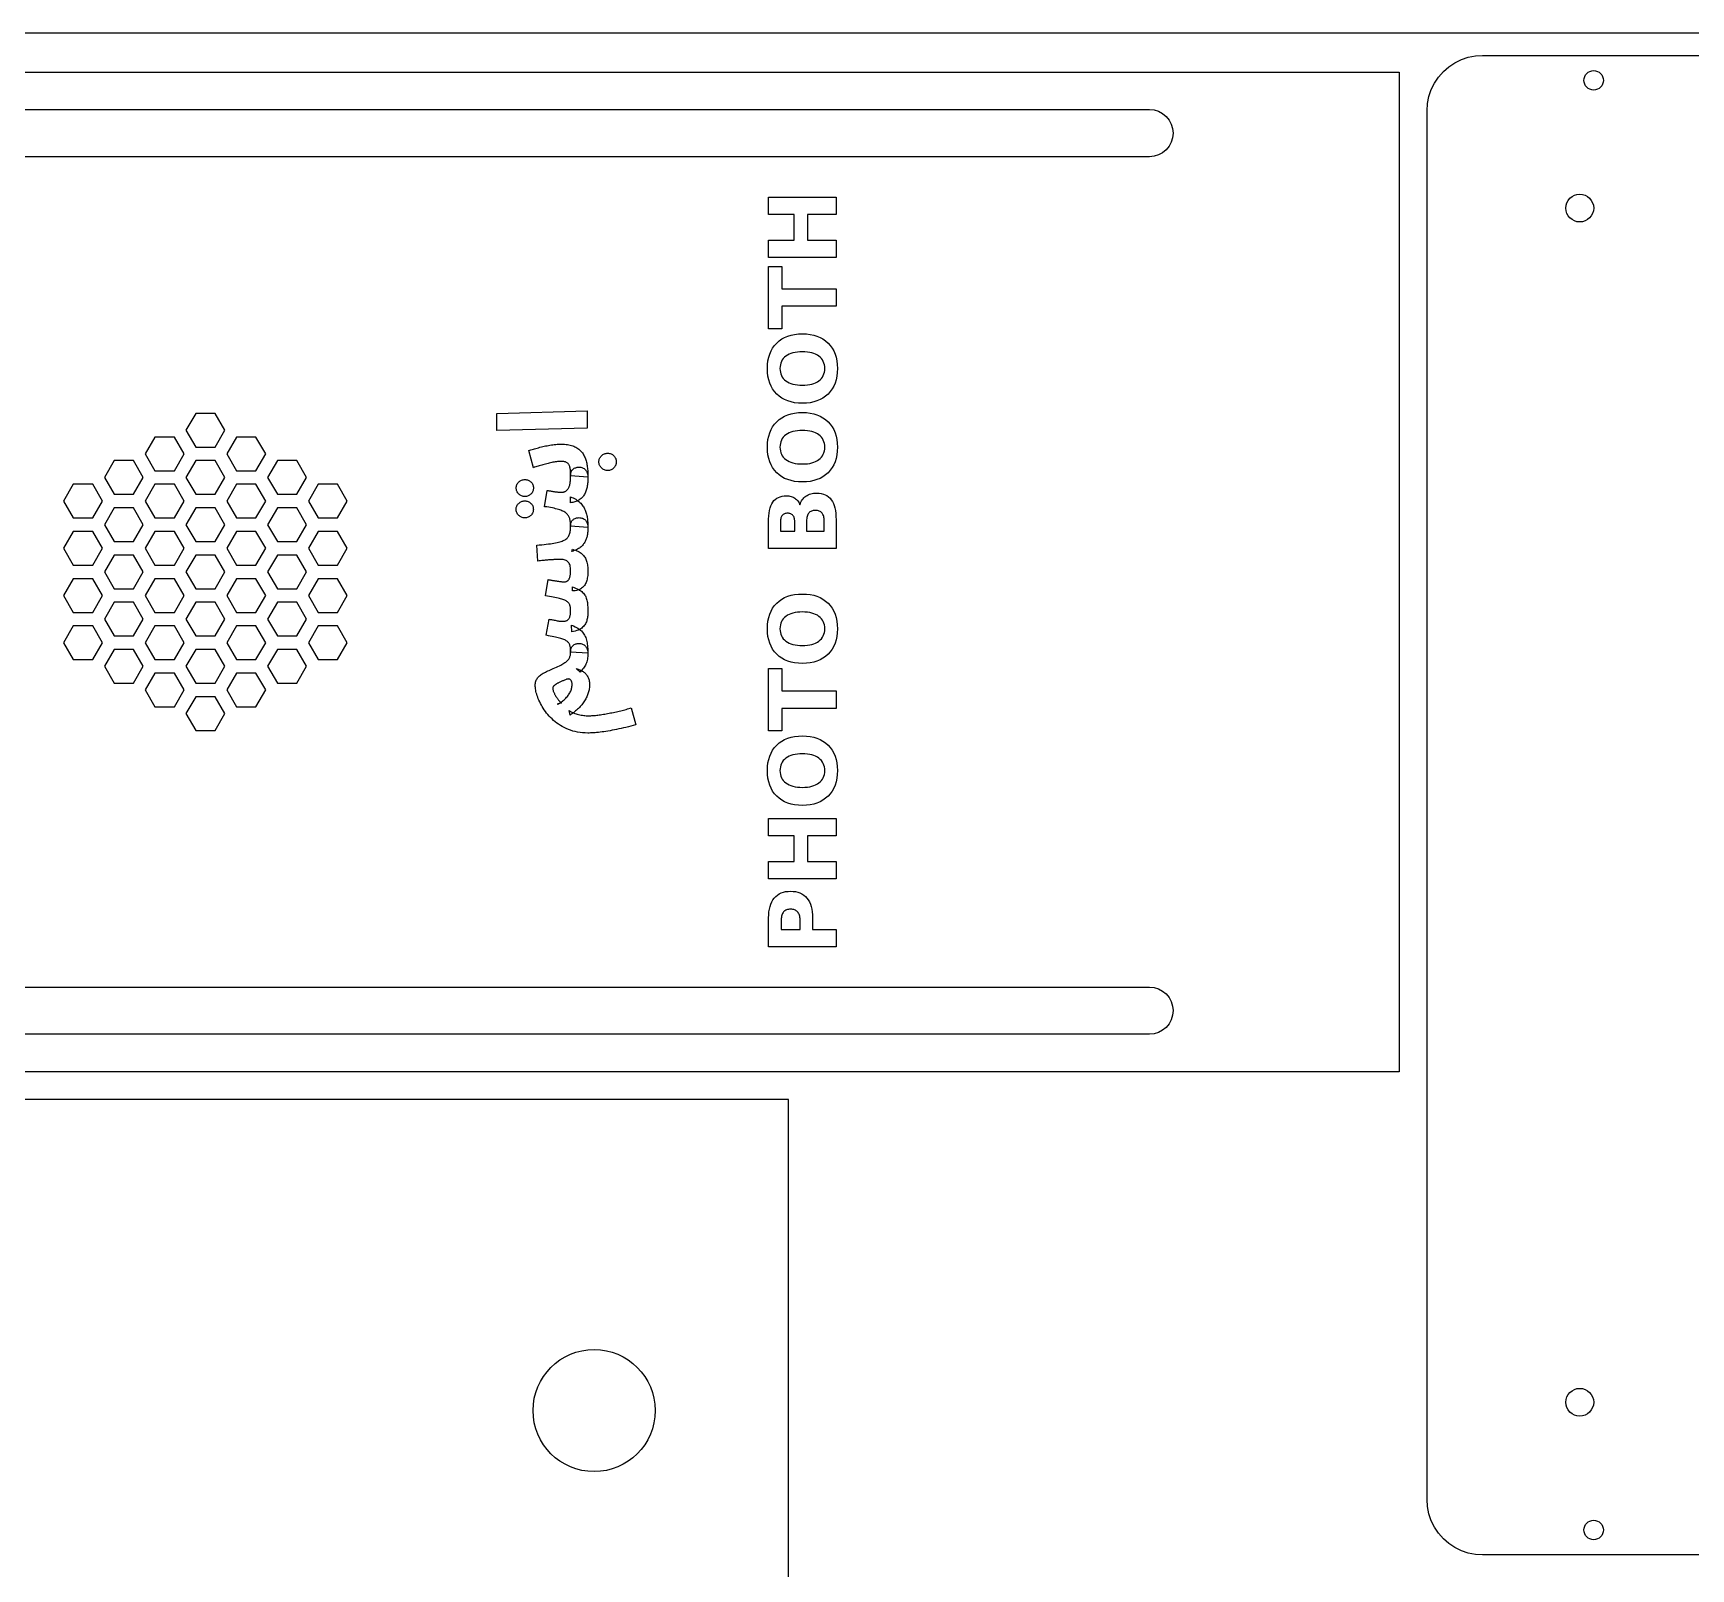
# Model space of a CAD drawing. Header units: millimetres. Extents: x 0 to 2440, y 0 to 1257.
# Drawn here: x 966 to 1563, y 667 to 1220 of the extents above; entities that cross this region are included whole.
import ezdxf

# ---------------------------------------------------------------- set-up
doc = ezdxf.new("R2010")
doc.units = ezdxf.units.MM
for name, color, linetype in [('CUT_INSIDE', 5, 'Continuous'), ('CUT_OUTSIDE', 1, 'Continuous'), ('DRILL_10', 4, 'Continuous'), ('DRILL_7', 3, 'Continuous'), ('ENGRAVE_V', 2, 'Continuous'), ('POCKET_8', 30, 'Continuous'), ('SHEET', 8, 'Continuous')]:
    doc.layers.add(name, color=color, linetype=linetype)

msp = doc.modelspace()

# ---------------------------------------------------------------- linework, layer by layer
at = {"layer": 'CUT_INSIDE'}
for points in [[(1024.5, 1083.062), (1021, 1077), (1024.5, 1070.938), (1031.5, 1070.938), (1035, 1077), (1031.5, 1083.062)], [(1009.8, 1074.562), (1006.3, 1068.5), (1009.8, 1062.438), (1016.8, 1062.438), (1020.3, 1068.5), (1016.8, 1074.562)], [(1039.2, 1074.562), (1035.7, 1068.5), (1039.2, 1062.438), (1046.2, 1062.438), (1049.7, 1068.5), (1046.2, 1074.562)], [(995.1, 1066.062), (991.6, 1060), (995.1, 1053.938), (1002.1, 1053.938), (1005.6, 1060), (1002.1, 1066.062)], [(1024.5, 1066.062), (1021, 1060), (1024.5, 1053.938), (1031.5, 1053.938), (1035, 1060), (1031.5, 1066.062)], [(1053.9, 1066.062), (1050.4, 1060), (1053.9, 1053.938), (1060.9, 1053.938), (1064.4, 1060), (1060.9, 1066.062)], [(980.4, 1057.562), (976.9, 1051.5), (980.4, 1045.438), (987.4, 1045.438), (990.9, 1051.5), (987.4, 1057.562)], [(1009.8, 1057.562), (1006.3, 1051.5), (1009.8, 1045.438), (1016.8, 1045.438), (1020.3, 1051.5), (1016.8, 1057.562)], [(1039.2, 1057.562), (1035.7, 1051.5), (1039.2, 1045.438), (1046.2, 1045.438), (1049.7, 1051.5), (1046.2, 1057.562)], [(1068.6, 1057.562), (1065.1, 1051.5), (1068.6, 1045.438), (1075.6, 1045.438), (1079.1, 1051.5), (1075.6, 1057.562)], [(995.1, 1049.062), (991.6, 1043), (995.1, 1036.938), (1002.1, 1036.938), (1005.6, 1043), (1002.1, 1049.062)], [(1024.5, 1049.062), (1021, 1043), (1024.5, 1036.938), (1031.5, 1036.938), (1035, 1043), (1031.5, 1049.062)], [(1053.9, 1049.062), (1050.4, 1043), (1053.9, 1036.938), (1060.9, 1036.938), (1064.4, 1043), (1060.9, 1049.062)], [(980.4, 1040.562), (976.9, 1034.5), (980.4, 1028.438), (987.4, 1028.438), (990.9, 1034.5), (987.4, 1040.562)], [(1009.8, 1040.562), (1006.3, 1034.5), (1009.8, 1028.438), (1016.8, 1028.438), (1020.3, 1034.5), (1016.8, 1040.562)], [(1039.2, 1040.562), (1035.7, 1034.5), (1039.2, 1028.438), (1046.2, 1028.438), (1049.7, 1034.5), (1046.2, 1040.562)], [(1068.6, 1040.562), (1065.1, 1034.5), (1068.6, 1028.438), (1075.6, 1028.438), (1079.1, 1034.5), (1075.6, 1040.562)], [(995.1, 1032.062), (991.6, 1026), (995.1, 1019.938), (1002.1, 1019.938), (1005.6, 1026), (1002.1, 1032.062)], [(1024.5, 1032.062), (1021, 1026), (1024.5, 1019.938), (1031.5, 1019.938), (1035, 1026), (1031.5, 1032.062)], [(1053.9, 1032.062), (1050.4, 1026), (1053.9, 1019.938), (1060.9, 1019.938), (1064.4, 1026), (1060.9, 1032.062)], [(980.4, 1023.562), (976.9, 1017.5), (980.4, 1011.438), (987.4, 1011.438), (990.9, 1017.5), (987.4, 1023.562)], [(1009.8, 1023.562), (1006.3, 1017.5), (1009.8, 1011.438), (1016.8, 1011.438), (1020.3, 1017.5), (1016.8, 1023.562)], [(1039.2, 1023.562), (1035.7, 1017.5), (1039.2, 1011.438), (1046.2, 1011.438), (1049.7, 1017.5), (1046.2, 1023.562)], [(1068.6, 1023.562), (1065.1, 1017.5), (1068.6, 1011.438), (1075.6, 1011.438), (1079.1, 1017.5), (1075.6, 1023.562)], [(995.1, 1015.062), (991.6, 1009), (995.1, 1002.938), (1002.1, 1002.938), (1005.6, 1009), (1002.1, 1015.062)], [(1024.5, 1015.062), (1021, 1009), (1024.5, 1002.938), (1031.5, 1002.938), (1035, 1009), (1031.5, 1015.062)], [(1053.9, 1015.062), (1050.4, 1009), (1053.9, 1002.938), (1060.9, 1002.938), (1064.4, 1009), (1060.9, 1015.062)], [(980.4, 1006.562), (976.9, 1000.5), (980.4, 994.438), (987.4, 994.438), (990.9, 1000.5), (987.4, 1006.562)], [(1009.8, 1006.562), (1006.3, 1000.5), (1009.8, 994.438), (1016.8, 994.438), (1020.3, 1000.5), (1016.8, 1006.562)], [(1039.2, 1006.562), (1035.7, 1000.5), (1039.2, 994.438), (1046.2, 994.438), (1049.7, 1000.5), (1046.2, 1006.562)], [(1068.6, 1006.562), (1065.1, 1000.5), (1068.6, 994.438), (1075.6, 994.438), (1079.1, 1000.5), (1075.6, 1006.562)], [(995.1, 998.062), (991.6, 992), (995.1, 985.938), (1002.1, 985.938), (1005.6, 992), (1002.1, 998.062)], [(1024.5, 998.062), (1021, 992), (1024.5, 985.938), (1031.5, 985.938), (1035, 992), (1031.5, 998.062)], [(1053.9, 998.062), (1050.4, 992), (1053.9, 985.938), (1060.9, 985.938), (1064.4, 992), (1060.9, 998.062)], [(1009.8, 989.562), (1006.3, 983.5), (1009.8, 977.438), (1016.8, 977.438), (1020.3, 983.5), (1016.8, 989.562)], [(1039.2, 989.562), (1035.7, 983.5), (1039.2, 977.438), (1046.2, 977.438), (1049.7, 983.5), (1046.2, 989.562)], [(1024.5, 981.062), (1021, 975), (1024.5, 968.938), (1031.5, 968.938), (1035, 975), (1031.5, 981.062)]]:
    msp.add_lwpolyline(points, close=True, dxfattribs=at)
msp.add_circle((1168, 724), 22, dxfattribs=at)
at = {"layer": 'CUT_OUTSIDE'}
for points in [[(1828, 672), (1488, 672), (1485.389, 672.171), (1482.824, 672.681), (1480.346, 673.522), (1478, 674.679), (1475.825, 676.133), (1473.858, 677.858), (1472.133, 679.825), (1470.679, 682), (1469.522, 684.346), (1468.681, 686.824), (1468.171, 689.389), (1468, 692), (1468, 1192), (1468.171, 1194.611), (1468.681, 1197.176), (1469.522, 1199.654), (1470.679, 1202), (1472.133, 1204.175), (1473.858, 1206.142), (1475.825, 1207.867), (1478, 1209.321), (1480.346, 1210.478), (1482.824, 1211.319), (1485.389, 1211.829), (1488, 1212), (1828, 1212)], [(198, 1206), (1458, 1206), (1458, 846), (198, 846)]]:
    msp.add_lwpolyline(points, dxfattribs=at)
msp.add_lwpolyline([(1238, 836), (8, 836), (8, 612), (1238, 612)], close=True, dxfattribs=at)
at = {"layer": 'DRILL_10'}
for centre in [(1523, 1157), (1523, 727)]:
    msp.add_circle(centre, 5, dxfattribs=at)
at = {"layer": 'DRILL_7'}
for centre in [(1528, 1203), (1528, 681)]:
    msp.add_circle(centre, 3.5, dxfattribs=at)
at = {"layer": 'ENGRAVE_V'}
for points in [[(1230.831, 1139.218), (1230.831, 1145.485), (1240.094, 1145.485), (1240.094, 1154.732), (1230.831, 1154.732), (1230.831, 1161), (1255.137, 1161), (1255.137, 1154.732), (1244.831, 1154.732), (1244.831, 1145.485), (1255.137, 1145.485), (1255.137, 1139.218), (1230.831, 1139.218)], [(1230.831, 1113.577), (1230.831, 1135.978), (1235.568, 1135.978), (1235.568, 1127.92), (1255.137, 1127.92), (1255.137, 1121.652), (1235.568, 1121.652), (1235.568, 1113.577), (1230.831, 1113.577)], [(1230.391, 1099.235), (1230.444, 1100.66), (1230.601, 1102.006), (1230.863, 1103.273), (1231.23, 1104.46), (1231.701, 1105.568), (1232.278, 1106.597), (1232.959, 1107.546), (1233.745, 1108.416), (1234.623, 1109.195), (1235.582, 1109.869), (1236.62, 1110.44), (1237.738, 1110.907), (1238.935, 1111.27), (1240.213, 1111.53), (1241.571, 1111.686), (1243.008, 1111.737), (1244.442, 1111.686), (1245.796, 1111.53), (1247.071, 1111.27), (1248.267, 1110.907), (1249.383, 1110.44), (1250.42, 1109.869), (1251.377, 1109.195), (1252.255, 1108.416), (1253.041, 1107.546), (1253.722, 1106.597), (1254.299, 1105.568), (1254.77, 1104.46), (1255.137, 1103.273), (1255.399, 1102.006), (1255.556, 1100.66), (1255.609, 1099.235), (1255.556, 1097.813), (1255.399, 1096.47), (1255.137, 1095.205), (1254.77, 1094.019), (1254.299, 1092.912), (1253.722, 1091.883), (1253.041, 1090.933), (1252.255, 1090.061), (1251.377, 1089.281), (1250.42, 1088.604), (1249.383, 1088.032), (1248.267, 1087.564), (1247.071, 1087.2), (1245.796, 1086.94), (1244.442, 1086.784), (1243.008, 1086.732), (1241.571, 1086.784), (1240.213, 1086.94), (1238.935, 1087.2), (1237.738, 1087.564), (1236.62, 1088.032), (1235.582, 1088.604), (1234.623, 1089.281), (1233.745, 1090.061), (1232.959, 1090.933), (1232.278, 1091.883), (1231.701, 1092.912), (1231.23, 1094.019), (1230.863, 1095.205), (1230.601, 1096.47), (1230.444, 1097.813), (1230.391, 1099.235)], [(1234.933, 1099.235), (1234.966, 1098.538), (1235.066, 1097.882), (1235.231, 1097.266), (1235.462, 1096.691), (1235.76, 1096.155), (1236.124, 1095.66), (1236.554, 1095.205), (1237.05, 1094.79), (1237.606, 1094.42), (1238.216, 1094.099), (1238.88, 1093.828), (1239.598, 1093.606), (1240.369, 1093.433), (1241.195, 1093.31), (1242.075, 1093.236), (1243.008, 1093.211), (1243.938, 1093.236), (1244.814, 1093.31), (1245.637, 1093.433), (1246.407, 1093.606), (1247.123, 1093.828), (1247.785, 1094.099), (1248.394, 1094.42), (1248.95, 1094.79), (1249.446, 1095.205), (1249.876, 1095.66), (1250.24, 1096.155), (1250.538, 1096.691), (1250.769, 1097.266), (1250.934, 1097.882), (1251.034, 1098.538), (1251.067, 1099.235), (1251.034, 1099.935), (1250.934, 1100.594), (1250.769, 1101.213), (1250.538, 1101.79), (1250.24, 1102.328), (1249.876, 1102.824), (1249.446, 1103.28), (1248.95, 1103.695), (1248.394, 1104.065), (1247.785, 1104.386), (1247.123, 1104.657), (1246.407, 1104.88), (1245.637, 1105.052), (1244.814, 1105.176), (1243.938, 1105.25), (1243.008, 1105.274), (1242.075, 1105.25), (1241.195, 1105.176), (1240.369, 1105.052), (1239.598, 1104.88), (1238.88, 1104.657), (1238.216, 1104.386), (1237.606, 1104.065), (1237.05, 1103.695), (1236.554, 1103.28), (1236.124, 1102.824), (1235.76, 1102.328), (1235.462, 1101.79), (1235.231, 1101.213), (1235.066, 1100.594), (1234.966, 1099.935), (1234.933, 1099.235)], [(1165.533, 1077.8), (1133, 1076.867), (1133, 1083.089), (1165.533, 1084.022), (1165.533, 1077.8)], [(1230.391, 1070.891), (1230.444, 1072.317), (1230.601, 1073.663), (1230.863, 1074.93), (1231.23, 1076.117), (1231.701, 1077.225), (1232.278, 1078.254), (1232.959, 1079.203), (1233.745, 1080.073), (1234.623, 1080.852), (1235.582, 1081.526), (1236.62, 1082.097), (1237.738, 1082.564), (1238.935, 1082.927), (1240.213, 1083.187), (1241.571, 1083.342), (1243.008, 1083.394), (1244.442, 1083.342), (1245.796, 1083.187), (1247.071, 1082.927), (1248.267, 1082.564), (1249.383, 1082.097), (1250.42, 1081.526), (1251.377, 1080.852), (1252.255, 1080.073), (1253.041, 1079.203), (1253.722, 1078.254), (1254.299, 1077.225), (1254.77, 1076.117), (1255.137, 1074.93), (1255.399, 1073.663), (1255.556, 1072.317), (1255.609, 1070.891), (1255.556, 1069.47), (1255.399, 1068.126), (1255.137, 1066.862), (1254.77, 1065.676), (1254.299, 1064.568), (1253.722, 1063.54), (1253.041, 1062.589), (1252.255, 1061.718), (1251.377, 1060.938), (1250.42, 1060.261), (1249.383, 1059.689), (1248.267, 1059.221), (1247.071, 1058.857), (1245.796, 1058.597), (1244.442, 1058.441), (1243.008, 1058.389), (1241.571, 1058.441), (1240.213, 1058.597), (1238.935, 1058.857), (1237.738, 1059.221), (1236.62, 1059.689), (1235.582, 1060.261), (1234.623, 1060.938), (1233.745, 1061.718), (1232.959, 1062.589), (1232.278, 1063.54), (1231.701, 1064.568), (1231.23, 1065.676), (1230.863, 1066.862), (1230.601, 1068.126), (1230.444, 1069.47), (1230.391, 1070.891)], [(1234.933, 1070.891), (1234.966, 1070.195), (1235.066, 1069.539), (1235.231, 1068.923), (1235.462, 1068.348), (1235.76, 1067.812), (1236.124, 1067.317), (1236.554, 1066.862), (1237.05, 1066.447), (1237.606, 1066.077), (1238.216, 1065.756), (1238.88, 1065.485), (1239.598, 1065.263), (1240.369, 1065.09), (1241.195, 1064.967), (1242.075, 1064.893), (1243.008, 1064.868), (1243.938, 1064.893), (1244.814, 1064.967), (1245.637, 1065.09), (1246.407, 1065.263), (1247.123, 1065.485), (1247.785, 1065.756), (1248.394, 1066.077), (1248.95, 1066.447), (1249.446, 1066.862), (1249.876, 1067.317), (1250.24, 1067.812), (1250.538, 1068.348), (1250.769, 1068.923), (1250.934, 1069.539), (1251.034, 1070.195), (1251.067, 1070.891), (1251.034, 1071.591), (1250.934, 1072.251), (1250.769, 1072.869), (1250.538, 1073.447), (1250.24, 1073.985), (1249.876, 1074.481), (1249.446, 1074.937), (1248.95, 1075.352), (1248.394, 1075.722), (1247.785, 1076.043), (1247.123, 1076.314), (1246.407, 1076.536), (1245.637, 1076.709), (1244.814, 1076.833), (1243.938, 1076.907), (1243.008, 1076.931), (1242.075, 1076.907), (1241.195, 1076.833), (1240.369, 1076.709), (1239.598, 1076.536), (1238.88, 1076.314), (1238.216, 1076.043), (1237.606, 1075.722), (1237.05, 1075.352), (1236.554, 1074.937), (1236.124, 1074.481), (1235.76, 1073.985), (1235.462, 1073.447), (1235.231, 1072.869), (1235.066, 1072.251), (1234.966, 1071.591), (1234.933, 1070.891)], [(1165.756, 1060.156), (1159.533, 1060.6), (1159.529, 1061.076), (1159.517, 1061.526), (1159.496, 1061.951), (1159.467, 1062.35), (1159.429, 1062.723), (1159.383, 1063.071), (1159.329, 1063.393), (1159.267, 1063.689), (1159.193, 1063.962), (1159.104, 1064.215), (1159.001, 1064.448), (1158.883, 1064.661), (1158.751, 1064.854), (1158.604, 1065.026), (1158.443, 1065.179), (1158.267, 1065.311), (1158.073, 1065.426), (1157.86, 1065.525), (1157.626, 1065.609), (1157.372, 1065.678), (1157.098, 1065.731), (1156.804, 1065.769), (1156.49, 1065.792), (1156.156, 1065.8), (1155.837, 1065.795), (1155.503, 1065.779), (1155.153, 1065.753), (1154.789, 1065.717), (1154.409, 1065.67), (1154.014, 1065.612), (1153.603, 1065.545), (1153.178, 1065.467), (1152.742, 1065.38), (1152.303, 1065.287), (1151.859, 1065.189), (1151.411, 1065.083), (1150.959, 1064.972), (1150.503, 1064.854), (1150.042, 1064.73), (1149.578, 1064.6), (1149.116, 1064.467), (1148.664, 1064.333), (1148.222, 1064.2), (1147.789, 1064.067), (1147.366, 1063.933), (1146.953, 1063.8), (1146.549, 1063.667), (1146.156, 1063.533), (1144.467, 1069.667), (1144.852, 1069.8), (1145.253, 1069.933), (1145.669, 1070.067), (1146.1, 1070.2), (1146.547, 1070.333), (1147.008, 1070.467), (1147.485, 1070.6), (1147.978, 1070.733), (1148.48, 1070.864), (1148.985, 1070.99), (1149.493, 1071.111), (1150.006, 1071.228), (1150.521, 1071.339), (1151.04, 1071.446), (1151.563, 1071.548), (1152.089, 1071.644), (1152.614, 1071.733), (1153.135, 1071.81), (1153.65, 1071.875), (1154.161, 1071.928), (1154.667, 1071.969), (1155.168, 1071.999), (1155.664, 1072.016), (1156.156, 1072.022), (1156.755, 1072.013), (1157.329, 1071.983), (1157.88, 1071.935), (1158.406, 1071.867), (1158.907, 1071.779), (1159.385, 1071.672), (1159.838, 1071.546), (1160.267, 1071.4), (1160.674, 1071.237), (1161.064, 1071.06), (1161.435, 1070.868), (1161.789, 1070.661), (1162.124, 1070.44), (1162.442, 1070.204), (1162.741, 1069.954), (1163.022, 1069.689), (1163.287, 1069.41), (1163.536, 1069.119), (1163.77, 1068.816), (1163.989, 1068.5), (1164.192, 1068.172), (1164.381, 1067.831), (1164.553, 1067.477), (1164.711, 1067.111), (1164.855, 1066.734), (1164.987, 1066.349), (1165.108, 1065.954), (1165.217, 1065.55), (1165.314, 1065.137), (1165.399, 1064.715), (1165.472, 1064.284), (1165.533, 1063.844), (1165.585, 1063.398), (1165.631, 1062.947), (1165.669, 1062.492), (1165.7, 1062.033), (1165.724, 1061.57), (1165.742, 1061.103), (1165.752, 1060.631), (1165.756, 1060.156)], [(1175.978, 1065.622), (1175.964, 1065.306), (1175.922, 1065.001), (1175.853, 1064.709), (1175.756, 1064.428), (1175.631, 1064.159), (1175.478, 1063.901), (1175.297, 1063.656), (1175.089, 1063.422), (1174.86, 1063.209), (1174.619, 1063.024), (1174.366, 1062.867), (1174.1, 1062.739), (1173.822, 1062.639), (1173.531, 1062.568), (1173.227, 1062.525), (1172.911, 1062.511), (1172.594, 1062.525), (1172.287, 1062.568), (1171.991, 1062.639), (1171.706, 1062.739), (1171.43, 1062.867), (1171.165, 1063.024), (1170.911, 1063.209), (1170.667, 1063.422), (1170.443, 1063.656), (1170.249, 1063.901), (1170.084, 1064.159), (1169.95, 1064.428), (1169.845, 1064.709), (1169.771, 1065.001), (1169.726, 1065.306), (1169.711, 1065.622), (1169.726, 1065.939), (1169.771, 1066.243), (1169.845, 1066.536), (1169.95, 1066.817), (1170.084, 1067.086), (1170.249, 1067.343), (1170.443, 1067.589), (1170.667, 1067.822), (1170.911, 1068.036), (1171.165, 1068.221), (1171.43, 1068.377), (1171.706, 1068.506), (1171.991, 1068.605), (1172.287, 1068.676), (1172.594, 1068.719), (1172.911, 1068.733), (1173.227, 1068.719), (1173.531, 1068.676), (1173.822, 1068.605), (1174.1, 1068.506), (1174.366, 1068.377), (1174.619, 1068.221), (1174.86, 1068.036), (1175.089, 1067.822), (1175.297, 1067.589), (1175.478, 1067.343), (1175.631, 1067.086), (1175.756, 1066.817), (1175.853, 1066.536), (1175.922, 1066.243), (1175.964, 1065.939), (1175.978, 1065.622)], [(1165.756, 1041.978), (1159.533, 1042.422), (1159.528, 1042.815), (1159.514, 1043.194), (1159.49, 1043.56), (1159.456, 1043.911), (1159.412, 1044.249), (1159.358, 1044.572), (1159.295, 1044.882), (1159.222, 1045.178), (1159.134, 1045.461), (1159.026, 1045.733), (1158.898, 1045.994), (1158.75, 1046.244), (1158.582, 1046.483), (1158.393, 1046.711), (1158.184, 1046.928), (1157.956, 1047.133), (1157.702, 1047.33), (1157.421, 1047.518), (1157.111, 1047.699), (1156.772, 1047.872), (1156.405, 1048.038), (1156.01, 1048.196), (1155.586, 1048.346), (1155.133, 1048.489), (1154.647, 1048.626), (1154.122, 1048.76), (1153.558, 1048.89), (1152.956, 1049.017), (1152.314, 1049.14), (1151.633, 1049.26), (1150.914, 1049.376), (1150.156, 1049.489), (1151.133, 1055.311), (1151.303, 1055.288), (1151.481, 1055.263), (1151.665, 1055.235), (1151.856, 1055.206), (1152.053, 1055.174), (1152.258, 1055.14), (1152.47, 1055.105), (1152.689, 1055.067), (1152.911, 1055.028), (1153.135, 1054.992), (1153.359, 1054.956), (1153.583, 1054.922), (1153.809, 1054.89), (1154.035, 1054.858), (1154.261, 1054.828), (1154.489, 1054.8), (1154.715, 1054.774), (1154.938, 1054.751), (1155.157, 1054.732), (1155.372, 1054.717), (1155.584, 1054.705), (1155.793, 1054.696), (1155.998, 1054.691), (1156.2, 1054.689), (1156.397, 1054.694), (1156.589, 1054.708), (1156.775, 1054.733), (1156.956, 1054.767), (1157.131, 1054.81), (1157.3, 1054.864), (1157.464, 1054.927), (1157.622, 1055), (1157.775, 1055.084), (1157.921, 1055.179), (1158.061, 1055.286), (1158.194, 1055.406), (1158.322, 1055.536), (1158.443, 1055.679), (1158.558, 1055.834), (1158.667, 1056), (1158.769, 1056.179), (1158.865, 1056.372), (1158.955, 1056.579), (1159.039, 1056.8), (1159.116, 1057.035), (1159.188, 1057.283), (1159.252, 1057.546), (1159.311, 1057.822), (1159.363, 1058.114), (1159.408, 1058.421), (1159.447, 1058.744), (1159.478, 1059.083), (1159.502, 1059.439), (1159.519, 1059.81), (1159.53, 1060.197), (1159.533, 1060.6), (1159.547, 1061.007), (1159.588, 1061.383), (1159.655, 1061.729), (1159.75, 1062.044), (1159.872, 1062.329), (1160.021, 1062.583), (1160.197, 1062.807), (1160.4, 1063), (1160.623, 1063.167), (1160.86, 1063.311), (1161.109, 1063.433), (1161.372, 1063.533), (1161.648, 1063.611), (1161.938, 1063.667), (1162.24, 1063.7), (1162.556, 1063.711), (1162.893, 1063.697), (1163.215, 1063.654), (1163.523, 1063.583), (1163.817, 1063.483), (1164.095, 1063.355), (1164.36, 1063.199), (1164.609, 1063.014), (1164.844, 1062.8), (1165.058, 1062.559), (1165.243, 1062.293), (1165.4, 1062.001), (1165.528, 1061.683), (1165.627, 1061.34), (1165.699, 1060.971), (1165.741, 1060.576), (1165.756, 1060.156), (1165.751, 1059.661), (1165.736, 1059.179), (1165.712, 1058.709), (1165.678, 1058.25), (1165.634, 1057.803), (1165.581, 1057.368), (1165.517, 1056.945), (1165.444, 1056.533), (1165.36, 1056.135), (1165.263, 1055.75), (1165.152, 1055.379), (1165.028, 1055.022), (1164.891, 1054.679), (1164.74, 1054.35), (1164.577, 1054.035), (1164.4, 1053.733), (1164.209, 1053.446), (1164.003, 1053.172), (1163.781, 1052.912), (1163.544, 1052.667), (1163.292, 1052.435), (1163.025, 1052.217), (1162.742, 1052.013), (1162.444, 1051.822), (1162.13, 1051.648), (1161.799, 1051.49), (1161.45, 1051.35), (1161.083, 1051.228), (1160.7, 1051.123), (1160.299, 1051.035), (1159.88, 1050.964), (1159.444, 1050.911), (1159.444, 1053.044), (1159.964, 1052.838), (1160.457, 1052.618), (1160.923, 1052.385), (1161.361, 1052.139), (1161.773, 1051.88), (1162.157, 1051.607), (1162.514, 1051.321), (1162.844, 1051.022), (1163.151, 1050.712), (1163.438, 1050.393), (1163.704, 1050.065), (1163.95, 1049.728), (1164.176, 1049.382), (1164.382, 1049.026), (1164.568, 1048.662), (1164.733, 1048.289), (1164.882, 1047.909), (1165.018, 1047.526), (1165.141, 1047.14), (1165.25, 1046.75), (1165.346, 1046.357), (1165.429, 1045.96), (1165.499, 1045.559), (1165.556, 1045.156), (1165.602, 1044.751), (1165.643, 1044.349), (1165.677, 1043.948), (1165.706, 1043.55), (1165.727, 1043.154), (1165.743, 1042.76), (1165.752, 1042.368), (1165.756, 1041.978)], [(1146.156, 1056.244), (1146.141, 1055.928), (1146.099, 1055.624), (1146.027, 1055.331), (1145.928, 1055.05), (1145.8, 1054.781), (1145.643, 1054.524), (1145.458, 1054.278), (1145.244, 1054.044), (1145.011, 1053.831), (1144.768, 1053.646), (1144.514, 1053.489), (1144.25, 1053.361), (1143.975, 1053.261), (1143.69, 1053.19), (1143.395, 1053.148), (1143.089, 1053.133), (1142.772, 1053.148), (1142.467, 1053.19), (1142.172, 1053.261), (1141.889, 1053.361), (1141.617, 1053.489), (1141.356, 1053.646), (1141.106, 1053.831), (1140.867, 1054.044), (1140.648, 1054.278), (1140.458, 1054.524), (1140.298, 1054.781), (1140.167, 1055.05), (1140.065, 1055.331), (1139.992, 1055.624), (1139.948, 1055.928), (1139.933, 1056.244), (1139.948, 1056.55), (1139.992, 1056.844), (1140.065, 1057.128), (1140.167, 1057.4), (1140.298, 1057.661), (1140.458, 1057.911), (1140.648, 1058.15), (1140.867, 1058.378), (1141.106, 1058.586), (1141.356, 1058.767), (1141.617, 1058.919), (1141.889, 1059.044), (1142.172, 1059.142), (1142.467, 1059.211), (1142.772, 1059.253), (1143.089, 1059.267), (1143.395, 1059.253), (1143.69, 1059.211), (1143.975, 1059.142), (1144.25, 1059.044), (1144.514, 1058.919), (1144.768, 1058.767), (1145.011, 1058.586), (1145.244, 1058.378), (1145.458, 1058.15), (1145.643, 1057.911), (1145.8, 1057.661), (1145.928, 1057.4), (1146.027, 1057.128), (1146.099, 1056.844), (1146.141, 1056.55), (1146.156, 1056.244)], [(1146.111, 1048.556), (1146.097, 1048.239), (1146.054, 1047.935), (1145.983, 1047.642), (1145.883, 1047.361), (1145.755, 1047.092), (1145.599, 1046.835), (1145.414, 1046.589), (1145.2, 1046.356), (1144.967, 1046.142), (1144.724, 1045.957), (1144.47, 1045.8), (1144.206, 1045.672), (1143.931, 1045.573), (1143.646, 1045.501), (1143.35, 1045.459), (1143.044, 1045.444), (1142.728, 1045.459), (1142.422, 1045.501), (1142.128, 1045.573), (1141.844, 1045.672), (1141.572, 1045.8), (1141.311, 1045.957), (1141.061, 1046.142), (1140.822, 1046.356), (1140.603, 1046.589), (1140.414, 1046.835), (1140.253, 1047.092), (1140.122, 1047.361), (1140.02, 1047.642), (1139.947, 1047.935), (1139.903, 1048.239), (1139.889, 1048.556), (1139.903, 1048.861), (1139.947, 1049.156), (1140.02, 1049.439), (1140.122, 1049.711), (1140.253, 1049.972), (1140.414, 1050.222), (1140.603, 1050.461), (1140.822, 1050.689), (1141.061, 1050.897), (1141.311, 1051.078), (1141.572, 1051.231), (1141.844, 1051.356), (1142.128, 1051.453), (1142.422, 1051.522), (1142.728, 1051.564), (1143.044, 1051.578), (1143.35, 1051.564), (1143.646, 1051.522), (1143.931, 1051.453), (1144.206, 1051.356), (1144.47, 1051.231), (1144.724, 1051.078), (1144.967, 1050.897), (1145.2, 1050.689), (1145.414, 1050.461), (1145.599, 1050.222), (1145.755, 1049.972), (1145.883, 1049.711), (1145.983, 1049.439), (1146.054, 1049.156), (1146.097, 1048.861), (1146.111, 1048.556)], [(1242.129, 1050.151), (1242.291, 1050.641), (1242.484, 1051.103), (1242.708, 1051.537), (1242.963, 1051.942), (1243.25, 1052.318), (1243.567, 1052.666), (1243.915, 1052.986), (1244.294, 1053.277), (1244.7, 1053.536), (1245.129, 1053.761), (1245.579, 1053.951), (1246.052, 1054.107), (1246.548, 1054.228), (1247.066, 1054.315), (1247.606, 1054.366), (1248.169, 1054.384), (1249.02, 1054.347), (1249.815, 1054.235), (1250.554, 1054.05), (1251.238, 1053.79), (1251.865, 1053.455), (1252.436, 1053.047), (1252.952, 1052.564), (1253.411, 1052.007), (1253.815, 1051.374), (1254.166, 1050.664), (1254.462, 1049.876), (1254.705, 1049.011), (1254.894, 1048.069), (1255.029, 1047.05), (1255.11, 1045.953), (1255.137, 1044.779), (1255.137, 1034.376), (1230.831, 1034.376), (1230.831, 1043.786), (1230.855, 1045.008), (1230.927, 1046.143), (1231.046, 1047.19), (1231.213, 1048.151), (1231.429, 1049.024), (1231.692, 1049.81), (1232.003, 1050.508), (1232.361, 1051.12), (1232.772, 1051.652), (1233.241, 1052.113), (1233.768, 1052.504), (1234.351, 1052.823), (1234.993, 1053.071), (1235.691, 1053.249), (1236.448, 1053.355), (1237.261, 1053.391), (1237.697, 1053.378), (1238.116, 1053.339), (1238.518, 1053.274), (1238.904, 1053.183), (1239.273, 1053.066), (1239.626, 1052.924), (1239.962, 1052.755), (1240.281, 1052.56), (1240.583, 1052.341), (1240.864, 1052.099), (1241.125, 1051.832), (1241.366, 1051.543), (1241.587, 1051.23), (1241.788, 1050.894), (1241.968, 1050.534), (1242.129, 1050.151)], [(1165.756, 996.689), (1159.533, 997.133), (1159.53, 997.492), (1159.518, 997.833), (1159.499, 998.158), (1159.472, 998.467), (1159.438, 998.758), (1159.396, 999.033), (1159.346, 999.292), (1159.289, 999.533), (1159.218, 999.761), (1159.128, 999.979), (1159.018, 1000.186), (1158.889, 1000.383), (1158.74, 1000.57), (1158.572, 1000.746), (1158.385, 1000.911), (1158.178, 1001.067), (1157.947, 1001.215), (1157.689, 1001.358), (1157.403, 1001.498), (1157.089, 1001.633), (1156.747, 1001.765), (1156.378, 1001.892), (1155.981, 1002.015), (1155.556, 1002.133), (1155.097, 1002.252), (1154.599, 1002.374), (1154.061, 1002.499), (1153.483, 1002.628), (1152.866, 1002.76), (1152.21, 1002.896), (1151.514, 1003.035), (1150.778, 1003.178), (1151.844, 1008.956), (1152.097, 1008.909), (1152.364, 1008.86), (1152.647, 1008.807), (1152.944, 1008.75), (1153.258, 1008.69), (1153.586, 1008.626), (1153.93, 1008.559), (1154.289, 1008.489), (1154.649, 1008.421), (1154.997, 1008.362), (1155.333, 1008.313), (1155.656, 1008.272), (1155.966, 1008.241), (1156.264, 1008.218), (1156.549, 1008.205), (1156.822, 1008.2), (1157.03, 1008.205), (1157.229, 1008.221), (1157.421, 1008.247), (1157.606, 1008.283), (1157.782, 1008.33), (1157.951, 1008.388), (1158.113, 1008.455), (1158.267, 1008.533), (1158.412, 1008.624), (1158.55, 1008.731), (1158.679, 1008.852), (1158.8, 1008.989), (1158.912, 1009.141), (1159.017, 1009.308), (1159.112, 1009.491), (1159.2, 1009.689), (1159.278, 1009.905), (1159.346, 1010.14), (1159.403, 1010.396), (1159.45, 1010.672), (1159.486, 1010.968), (1159.513, 1011.285), (1159.528, 1011.621), (1159.533, 1011.978), (1159.53, 1012.261), (1159.518, 1012.535), (1159.499, 1012.798), (1159.472, 1013.05), (1159.438, 1013.292), (1159.396, 1013.524), (1159.346, 1013.745), (1159.289, 1013.956), (1159.218, 1014.158), (1159.128, 1014.353), (1159.018, 1014.541), (1158.889, 1014.722), (1158.74, 1014.897), (1158.572, 1015.064), (1158.385, 1015.224), (1158.178, 1015.378), (1157.946, 1015.526), (1157.683, 1015.669), (1157.39, 1015.809), (1157.067, 1015.944), (1156.713, 1016.076), (1156.328, 1016.203), (1155.912, 1016.326), (1155.467, 1016.444), (1154.985, 1016.561), (1154.463, 1016.676), (1153.899, 1016.791), (1153.294, 1016.906), (1152.649, 1017.019), (1151.963, 1017.132), (1151.235, 1017.244), (1150.467, 1017.356), (1151.4, 1023.222), (1151.658, 1023.178), (1151.919, 1023.133), (1152.185, 1023.089), (1152.456, 1023.044), (1152.73, 1023), (1153.008, 1022.956), (1153.291, 1022.911), (1153.578, 1022.867), (1153.864, 1022.823), (1154.144, 1022.781), (1154.419, 1022.74), (1154.689, 1022.7), (1154.953, 1022.662), (1155.211, 1022.625), (1155.464, 1022.59), (1155.711, 1022.556), (1155.95, 1022.524), (1156.178, 1022.497), (1156.394, 1022.474), (1156.6, 1022.456), (1156.794, 1022.441), (1156.978, 1022.431), (1157.15, 1022.424), (1157.311, 1022.422), (1157.455, 1022.427), (1157.596, 1022.443), (1157.735, 1022.469), (1157.872, 1022.506), (1158.007, 1022.552), (1158.14, 1022.61), (1158.271, 1022.677), (1158.4, 1022.756), (1158.525, 1022.848), (1158.643, 1022.958), (1158.755, 1023.087), (1158.861, 1023.233), (1158.961, 1023.398), (1159.054, 1023.581), (1159.141, 1023.781), (1159.222, 1024), (1159.295, 1024.239), (1159.358, 1024.501), (1159.412, 1024.786), (1159.456, 1025.094), (1159.49, 1025.425), (1159.514, 1025.779), (1159.528, 1026.156), (1159.533, 1026.556), (1159.52, 1027.039), (1159.479, 1027.49), (1159.411, 1027.909), (1159.317, 1028.294), (1159.195, 1028.648), (1159.046, 1028.968), (1158.87, 1029.256), (1158.667, 1029.511), (1158.436, 1029.735), (1158.176, 1029.929), (1157.889, 1030.093), (1157.572, 1030.228), (1157.227, 1030.332), (1156.854, 1030.407), (1156.452, 1030.452), (1156.022, 1030.467), (1155.764, 1030.466), (1155.501, 1030.464), (1155.234, 1030.46), (1154.961, 1030.456), (1154.684, 1030.449), (1154.401, 1030.442), (1154.114, 1030.433), (1153.822, 1030.422), (1153.523, 1030.41), (1153.214, 1030.396), (1152.895, 1030.38), (1152.567, 1030.361), (1152.228, 1030.341), (1151.881, 1030.318), (1151.523, 1030.293), (1151.156, 1030.267), (1150.777, 1030.236), (1150.385, 1030.201), (1149.98, 1030.161), (1149.561, 1030.117), (1149.13, 1030.067), (1148.685, 1030.013), (1148.227, 1029.953), (1147.756, 1029.889), (1147.311, 1035.622), (1148.244, 1035.701), (1149.133, 1035.783), (1149.978, 1035.868), (1150.778, 1035.956), (1151.533, 1036.046), (1152.244, 1036.139), (1152.911, 1036.235), (1153.533, 1036.333), (1154.116, 1036.438), (1154.665, 1036.551), (1155.18, 1036.674), (1155.661, 1036.806), (1156.108, 1036.946), (1156.521, 1037.096), (1156.9, 1037.255), (1157.244, 1037.422), (1157.559, 1037.602), (1157.849, 1037.797), (1158.112, 1038.008), (1158.35, 1038.233), (1158.562, 1038.474), (1158.749, 1038.731), (1158.909, 1039.002), (1159.044, 1039.289), (1159.159, 1039.595), (1159.258, 1039.924), (1159.342, 1040.275), (1159.411, 1040.65), (1159.465, 1041.048), (1159.503, 1041.468), (1159.526, 1041.911), (1159.533, 1042.378), (1159.547, 1042.785), (1159.588, 1043.162), (1159.655, 1043.51), (1159.75, 1043.828), (1159.872, 1044.116), (1160.021, 1044.374), (1160.197, 1044.602), (1160.4, 1044.8), (1160.623, 1044.972), (1160.86, 1045.121), (1161.109, 1045.247), (1161.372, 1045.35), (1161.648, 1045.43), (1161.938, 1045.487), (1162.24, 1045.522), (1162.556, 1045.533), (1162.893, 1045.519), (1163.215, 1045.476), (1163.523, 1045.405), (1163.817, 1045.306), (1164.095, 1045.177), (1164.36, 1045.021), (1164.609, 1044.836), (1164.844, 1044.622), (1165.058, 1044.381), (1165.243, 1044.112), (1165.4, 1043.817), (1165.528, 1043.494), (1165.627, 1043.145), (1165.699, 1042.768), (1165.741, 1042.364), (1165.756, 1041.933), (1165.752, 1041.632), (1165.743, 1041.328), (1165.727, 1041.021), (1165.706, 1040.711), (1165.677, 1040.399), (1165.643, 1040.083), (1165.602, 1039.765), (1165.556, 1039.444), (1165.499, 1039.124), (1165.431, 1038.806), (1165.349, 1038.49), (1165.256, 1038.178), (1165.149, 1037.868), (1165.031, 1037.561), (1164.899, 1037.257), (1164.756, 1036.956), (1164.597, 1036.66), (1164.421, 1036.372), (1164.227, 1036.093), (1164.017, 1035.822), (1163.789, 1035.56), (1163.543, 1035.306), (1163.28, 1035.06), (1163, 1034.822), (1162.699, 1034.595), (1162.375, 1034.381), (1162.027, 1034.178), (1161.656, 1033.989), (1161.26, 1033.812), (1160.842, 1033.647), (1160.399, 1033.495), (1159.933, 1033.356), (1160.2, 1034.156), (1160.74, 1033.993), (1161.247, 1033.817), (1161.723, 1033.626), (1162.167, 1033.422), (1162.578, 1033.204), (1162.958, 1032.972), (1163.306, 1032.726), (1163.622, 1032.467), (1163.911, 1032.192), (1164.176, 1031.903), (1164.419, 1031.598), (1164.639, 1031.278), (1164.836, 1030.942), (1165.01, 1030.592), (1165.161, 1030.226), (1165.289, 1029.844), (1165.398, 1029.446), (1165.493, 1029.028), (1165.573, 1028.59), (1165.639, 1028.133), (1165.69, 1027.657), (1165.726, 1027.161), (1165.748, 1026.646), (1165.756, 1026.111), (1165.747, 1025.618), (1165.722, 1025.139), (1165.681, 1024.674), (1165.622, 1024.222), (1165.547, 1023.785), (1165.456, 1023.361), (1165.347, 1022.951), (1165.222, 1022.556), (1165.078, 1022.177), (1164.912, 1021.818), (1164.725, 1021.48), (1164.517, 1021.161), (1164.286, 1020.863), (1164.035, 1020.585), (1163.761, 1020.327), (1163.467, 1020.089), (1163.148, 1019.875), (1162.801, 1019.688), (1162.428, 1019.527), (1162.028, 1019.394), (1161.6, 1019.289), (1161.146, 1019.21), (1160.664, 1019.158), (1160.156, 1019.133), (1160.156, 1020.644), (1160.758, 1020.418), (1161.319, 1020.183), (1161.841, 1019.94), (1162.322, 1019.689), (1162.763, 1019.429), (1163.164, 1019.161), (1163.524, 1018.885), (1163.844, 1018.6), (1164.131, 1018.303), (1164.392, 1017.992), (1164.626, 1017.665), (1164.833, 1017.322), (1165.015, 1016.965), (1165.169, 1016.592), (1165.298, 1016.203), (1165.4, 1015.8), (1165.483, 1015.376), (1165.556, 1014.925), (1165.617, 1014.448), (1165.667, 1013.944), (1165.706, 1013.415), (1165.733, 1012.858), (1165.75, 1012.276), (1165.756, 1011.667), (1165.75, 1011.29), (1165.735, 1010.914), (1165.709, 1010.54), (1165.672, 1010.167), (1165.625, 1009.795), (1165.568, 1009.425), (1165.5, 1009.056), (1165.422, 1008.689), (1165.325, 1008.327), (1165.2, 1007.975), (1165.047, 1007.633), (1164.867, 1007.3), (1164.658, 1006.977), (1164.422, 1006.664), (1164.158, 1006.36), (1163.867, 1006.067), (1163.539, 1005.788), (1163.165, 1005.528), (1162.747, 1005.288), (1162.283, 1005.067), (1161.775, 1004.865), (1161.221, 1004.683), (1160.622, 1004.521), (1159.978, 1004.378), (1159.889, 1006.778), (1160.523, 1006.536), (1161.114, 1006.276), (1161.662, 1006), (1162.167, 1005.706), (1162.628, 1005.394), (1163.047, 1005.065), (1163.423, 1004.719), (1163.756, 1004.356), (1164.053, 1003.977), (1164.324, 1003.585), (1164.567, 1003.18), (1164.783, 1002.761), (1164.973, 1002.33), (1165.135, 1001.885), (1165.27, 1001.427), (1165.378, 1000.956), (1165.466, 1000.471), (1165.543, 999.972), (1165.608, 999.46), (1165.661, 998.933), (1165.702, 998.393), (1165.732, 997.839), (1165.75, 997.271), (1165.756, 996.689)], [(1240.241, 1044.111), (1240.23, 1044.47), (1240.2, 1044.807), (1240.149, 1045.122), (1240.078, 1045.414), (1239.986, 1045.683), (1239.874, 1045.931), (1239.742, 1046.155), (1239.589, 1046.358), (1239.417, 1046.537), (1239.225, 1046.693), (1239.014, 1046.824), (1238.784, 1046.932), (1238.534, 1047.015), (1238.265, 1047.075), (1237.976, 1047.111), (1237.668, 1047.123), (1237.364, 1047.111), (1237.079, 1047.075), (1236.812, 1047.015), (1236.563, 1046.932), (1236.334, 1046.824), (1236.122, 1046.693), (1235.93, 1046.537), (1235.756, 1046.358), (1235.601, 1046.155), (1235.467, 1045.931), (1235.354, 1045.683), (1235.261, 1045.414), (1235.189, 1045.122), (1235.137, 1044.807), (1235.106, 1044.47), (1235.096, 1044.111), (1235.096, 1040.644), (1240.241, 1040.644), (1240.241, 1044.111)], [(1250.871, 1044.323), (1250.859, 1044.78), (1250.821, 1045.209), (1250.759, 1045.608), (1250.672, 1045.977), (1250.56, 1046.318), (1250.423, 1046.629), (1250.261, 1046.911), (1250.074, 1047.164), (1249.861, 1047.387), (1249.624, 1047.58), (1249.361, 1047.744), (1249.072, 1047.878), (1248.758, 1047.982), (1248.419, 1048.057), (1248.054, 1048.101), (1247.664, 1048.116), (1247.282, 1048.101), (1246.924, 1048.057), (1246.591, 1047.983), (1246.282, 1047.88), (1245.999, 1047.747), (1245.74, 1047.585), (1245.505, 1047.393), (1245.295, 1047.172), (1245.11, 1046.921), (1244.95, 1046.64), (1244.814, 1046.329), (1244.703, 1045.987), (1244.617, 1045.616), (1244.555, 1045.215), (1244.518, 1044.784), (1244.506, 1044.323), (1244.506, 1040.644), (1250.871, 1040.644), (1250.871, 1044.323)], [(1230.391, 1005.528), (1230.444, 1006.954), (1230.601, 1008.3), (1230.863, 1009.567), (1231.23, 1010.754), (1231.701, 1011.862), (1232.278, 1012.891), (1232.959, 1013.84), (1233.745, 1014.71), (1234.623, 1015.488), (1235.582, 1016.163), (1236.62, 1016.734), (1237.738, 1017.201), (1238.935, 1017.564), (1240.213, 1017.823), (1241.571, 1017.979), (1243.008, 1018.031), (1244.442, 1017.979), (1245.796, 1017.823), (1247.071, 1017.564), (1248.267, 1017.201), (1249.383, 1016.734), (1250.42, 1016.163), (1251.377, 1015.488), (1252.255, 1014.71), (1253.041, 1013.84), (1253.722, 1012.891), (1254.299, 1011.862), (1254.77, 1010.754), (1255.137, 1009.567), (1255.399, 1008.3), (1255.556, 1006.954), (1255.609, 1005.528), (1255.556, 1004.106), (1255.399, 1002.763), (1255.137, 1001.499), (1254.77, 1000.313), (1254.299, 999.205), (1253.722, 998.176), (1253.041, 997.226), (1252.255, 996.355), (1251.377, 995.574), (1250.42, 994.898), (1249.383, 994.326), (1248.267, 993.858), (1247.071, 993.493), (1245.796, 993.233), (1244.442, 993.077), (1243.008, 993.025), (1241.571, 993.077), (1240.213, 993.233), (1238.935, 993.493), (1237.738, 993.858), (1236.62, 994.326), (1235.582, 994.898), (1234.623, 995.574), (1233.745, 996.355), (1232.959, 997.226), (1232.278, 998.176), (1231.701, 999.205), (1231.23, 1000.313), (1230.863, 1001.499), (1230.601, 1002.763), (1230.444, 1004.106), (1230.391, 1005.528)], [(1234.933, 1005.528), (1234.966, 1004.832), (1235.066, 1004.176), (1235.231, 1003.56), (1235.462, 1002.984), (1235.76, 1002.449), (1236.124, 1001.954), (1236.554, 1001.499), (1237.05, 1001.084), (1237.606, 1000.714), (1238.216, 1000.393), (1238.88, 1000.122), (1239.598, 999.899), (1240.369, 999.727), (1241.195, 999.603), (1242.075, 999.529), (1243.008, 999.505), (1243.938, 999.529), (1244.814, 999.603), (1245.637, 999.727), (1246.407, 999.899), (1247.123, 1000.122), (1247.785, 1000.393), (1248.394, 1000.714), (1248.95, 1001.084), (1249.446, 1001.499), (1249.876, 1001.954), (1250.24, 1002.449), (1250.538, 1002.984), (1250.769, 1003.56), (1250.934, 1004.176), (1251.034, 1004.832), (1251.067, 1005.528), (1251.034, 1006.228), (1250.934, 1006.888), (1250.769, 1007.506), (1250.538, 1008.084), (1250.24, 1008.621), (1249.876, 1009.118), (1249.446, 1009.574), (1248.95, 1009.989), (1248.394, 1010.359), (1247.785, 1010.68), (1247.123, 1010.951), (1246.407, 1011.173), (1245.637, 1011.346), (1244.814, 1011.469), (1243.938, 1011.543), (1243.008, 1011.568), (1242.075, 1011.543), (1241.195, 1011.469), (1240.369, 1011.346), (1239.598, 1011.173), (1238.88, 1010.951), (1238.216, 1010.68), (1237.606, 1010.359), (1237.05, 1009.989), (1236.554, 1009.574), (1236.124, 1009.118), (1235.76, 1008.621), (1235.462, 1008.084), (1235.231, 1007.506), (1235.066, 1006.888), (1234.966, 1006.228), (1234.933, 1005.528)], [(1183, 970.956), (1182.095, 970.706), (1181.201, 970.467), (1180.32, 970.239), (1179.45, 970.022), (1178.592, 969.817), (1177.746, 969.622), (1176.911, 969.439), (1176.089, 969.267), (1175.282, 969.106), (1174.494, 968.956), (1173.726, 968.817), (1172.978, 968.689), (1172.249, 968.572), (1171.539, 968.467), (1170.849, 968.372), (1170.178, 968.289), (1169.53, 968.216), (1168.91, 968.153), (1168.316, 968.099), (1167.75, 968.056), (1167.211, 968.022), (1166.699, 967.997), (1166.214, 967.983), (1165.756, 967.978), (1164.78, 967.998), (1163.832, 968.057), (1162.911, 968.156), (1162.017, 968.294), (1161.15, 968.473), (1160.31, 968.69), (1159.497, 968.948), (1158.711, 969.244), (1157.952, 969.573), (1157.219, 969.925), (1156.513, 970.301), (1155.833, 970.7), (1155.18, 971.123), (1154.553, 971.569), (1153.952, 972.04), (1153.378, 972.533), (1152.829, 973.044), (1152.304, 973.564), (1151.804, 974.094), (1151.328, 974.633), (1150.876, 975.183), (1150.449, 975.742), (1150.045, 976.31), (1149.667, 976.889), (1149.312, 977.47), (1148.981, 978.047), (1148.673, 978.62), (1148.389, 979.189), (1148.128, 979.753), (1147.892, 980.314), (1147.678, 980.87), (1147.489, 981.422), (1147.322, 981.962), (1147.178, 982.482), (1147.056, 982.982), (1146.956, 983.461), (1146.878, 983.92), (1146.822, 984.36), (1146.789, 984.779), (1146.778, 985.178), (1146.791, 985.569), (1146.831, 985.943), (1146.897, 986.3), (1146.989, 986.639), (1147.108, 986.961), (1147.253, 987.265), (1147.424, 987.552), (1147.622, 987.822), (1147.845, 988.08), (1148.09, 988.331), (1148.359, 988.574), (1148.65, 988.811), (1148.964, 989.041), (1149.301, 989.264), (1149.661, 989.48), (1150.044, 989.689), (1150.449, 989.896), (1150.874, 990.107), (1151.318, 990.321), (1151.783, 990.539), (1152.268, 990.76), (1152.774, 990.985), (1153.299, 991.213), (1153.844, 991.444), (1154.426, 991.707), (1154.971, 991.962), (1155.479, 992.21), (1155.95, 992.45), (1156.384, 992.682), (1156.782, 992.907), (1157.143, 993.124), (1157.467, 993.333), (1157.76, 993.54), (1158.028, 993.749), (1158.271, 993.959), (1158.489, 994.172), (1158.682, 994.387), (1158.85, 994.604), (1158.993, 994.823), (1159.111, 995.044), (1159.21, 995.27), (1159.296, 995.503), (1159.368, 995.742), (1159.428, 995.989), (1159.474, 996.242), (1159.507, 996.503), (1159.527, 996.77), (1159.533, 997.044), (1159.547, 997.452), (1159.588, 997.831), (1159.655, 998.18), (1159.75, 998.5), (1159.872, 998.791), (1160.021, 999.053), (1160.197, 999.285), (1160.4, 999.489), (1160.623, 999.666), (1160.86, 999.819), (1161.109, 999.949), (1161.372, 1000.056), (1161.648, 1000.138), (1161.938, 1000.197), (1162.24, 1000.233), (1162.556, 1000.244), (1162.893, 1000.23), (1163.215, 1000.186), (1163.523, 1000.113), (1163.817, 1000.011), (1164.095, 999.88), (1164.36, 999.719), (1164.609, 999.53), (1164.844, 999.311), (1165.058, 999.065), (1165.243, 998.792), (1165.4, 998.492), (1165.528, 998.167), (1165.627, 997.815), (1165.699, 997.436), (1165.741, 997.031), (1165.756, 996.6), (1165.744, 996.065), (1165.71, 995.547), (1165.652, 995.048), (1165.572, 994.567), (1165.469, 994.103), (1165.343, 993.658), (1165.194, 993.231), (1165.022, 992.822), (1164.829, 992.427), (1164.615, 992.042), (1164.382, 991.666), (1164.128, 991.3), (1163.854, 990.944), (1163.56, 990.597), (1163.245, 990.26), (1162.911, 989.933), (1161.533, 991.178), (1161.873, 991.073), (1162.204, 990.96), (1162.526, 990.837), (1162.839, 990.706), (1163.143, 990.565), (1163.438, 990.415), (1163.723, 990.257), (1164, 990.089), (1164.265, 989.91), (1164.515, 989.717), (1164.751, 989.51), (1164.972, 989.289), (1165.179, 989.054), (1165.371, 988.806), (1165.548, 988.543), (1165.711, 988.267), (1165.857, 987.975), (1165.983, 987.665), (1166.09, 987.339), (1166.178, 986.994), (1166.246, 986.633), (1166.294, 986.254), (1166.324, 985.858), (1166.333, 985.444), (1166.326, 985.067), (1166.306, 984.69), (1166.271, 984.314), (1166.222, 983.939), (1166.16, 983.564), (1166.083, 983.19), (1165.993, 982.817), (1165.889, 982.444), (1165.771, 982.074), (1165.639, 981.706), (1165.493, 981.34), (1165.333, 980.978), (1165.16, 980.618), (1164.972, 980.261), (1164.771, 979.907), (1164.556, 979.556), (1164.327, 979.207), (1164.085, 978.862), (1163.83, 978.521), (1163.561, 978.183), (1163.28, 977.849), (1162.985, 977.518), (1162.677, 977.191), (1162.356, 976.867), (1162.021, 976.547), (1161.674, 976.231), (1161.313, 975.919), (1160.939, 975.611), (1160.552, 975.308), (1160.151, 975.008), (1159.738, 974.713), (1159.311, 974.422), (1159, 976.067), (1159.383, 975.831), (1159.778, 975.611), (1160.183, 975.408), (1160.6, 975.222), (1161.028, 975.053), (1161.467, 974.9), (1161.917, 974.764), (1162.378, 974.644), (1162.844, 974.54), (1163.308, 974.45), (1163.772, 974.374), (1164.233, 974.311), (1164.694, 974.263), (1165.153, 974.228), (1165.61, 974.207), (1166.067, 974.2), (1166.43, 974.204), (1166.807, 974.215), (1167.199, 974.234), (1167.606, 974.261), (1168.027, 974.295), (1168.463, 974.337), (1168.913, 974.387), (1169.378, 974.444), (1169.853, 974.508), (1170.336, 974.576), (1170.826, 974.65), (1171.322, 974.728), (1171.826, 974.811), (1172.336, 974.899), (1172.853, 974.991), (1173.378, 975.089), (1173.905, 975.191), (1174.431, 975.296), (1174.955, 975.405), (1175.478, 975.517), (1175.999, 975.632), (1176.519, 975.751), (1177.038, 975.874), (1177.556, 976), (1178.067, 976.127), (1178.568, 976.254), (1179.059, 976.38), (1179.539, 976.506), (1180.009, 976.63), (1180.468, 976.754), (1180.917, 976.877), (1181.356, 977), (1183, 970.956)], [(1230.831, 968.785), (1230.831, 991.186), (1235.568, 991.186), (1235.568, 983.127), (1255.137, 983.127), (1255.137, 976.86), (1235.568, 976.86), (1235.568, 968.785), (1230.831, 968.785)], [(1160.067, 985.356), (1160.063, 985.561), (1160.051, 985.757), (1160.032, 985.942), (1160.006, 986.117), (1159.971, 986.281), (1159.929, 986.435), (1159.88, 986.578), (1159.822, 986.711), (1159.757, 986.833), (1159.685, 986.944), (1159.605, 987.044), (1159.517, 987.133), (1159.421, 987.211), (1159.318, 987.278), (1159.207, 987.333), (1159.089, 987.378), (1158.964, 987.41), (1158.833, 987.429), (1158.697, 987.435), (1158.556, 987.428), (1158.408, 987.407), (1158.256, 987.374), (1158.097, 987.327), (1157.933, 987.267), (1157.638, 987.156), (1157.353, 987.046), (1157.077, 986.936), (1156.811, 986.828), (1156.555, 986.72), (1156.308, 986.612), (1156.072, 986.506), (1155.844, 986.4), (1155.626, 986.295), (1155.417, 986.192), (1155.215, 986.09), (1155.022, 985.989), (1154.838, 985.89), (1154.661, 985.792), (1154.493, 985.695), (1154.333, 985.6), (1154.183, 985.506), (1154.042, 985.411), (1153.91, 985.317), (1153.789, 985.222), (1153.677, 985.128), (1153.575, 985.033), (1153.483, 984.939), (1153.4, 984.844), (1153.327, 984.75), (1153.264, 984.654), (1153.21, 984.558), (1153.167, 984.461), (1153.133, 984.364), (1153.108, 984.265), (1153.094, 984.166), (1153.089, 984.067), (1153.095, 983.918), (1153.112, 983.761), (1153.142, 983.596), (1153.183, 983.422), (1153.236, 983.24), (1153.301, 983.05), (1153.378, 982.851), (1153.467, 982.644), (1153.564, 982.433), (1153.665, 982.222), (1153.772, 982.011), (1153.883, 981.8), (1154, 981.589), (1154.121, 981.378), (1154.247, 981.167), (1154.378, 980.956), (1154.511, 980.749), (1154.643, 980.55), (1154.775, 980.36), (1154.906, 980.178), (1155.036, 980.004), (1155.165, 979.839), (1155.294, 979.682), (1155.422, 979.533), (1155.546, 979.397), (1155.662, 979.275), (1155.771, 979.169), (1155.872, 979.078), (1155.966, 979.002), (1156.051, 978.942), (1156.13, 978.897), (1156.2, 978.867), (1154.733, 978.333), (1155.117, 978.539), (1155.49, 978.754), (1155.853, 978.98), (1156.206, 979.217), (1156.548, 979.464), (1156.879, 979.721), (1157.2, 979.989), (1157.511, 980.267), (1157.808, 980.553), (1158.088, 980.846), (1158.35, 981.145), (1158.594, 981.45), (1158.822, 981.761), (1159.032, 982.079), (1159.225, 982.403), (1159.4, 982.733), (1159.556, 983.066), (1159.692, 983.397), (1159.806, 983.727), (1159.9, 984.056), (1159.973, 984.383), (1160.025, 984.708), (1160.056, 985.033), (1160.067, 985.356)], [(1230.391, 954.442), (1230.444, 955.868), (1230.601, 957.214), (1230.863, 958.481), (1231.23, 959.668), (1231.701, 960.776), (1232.278, 961.805), (1232.959, 962.754), (1233.745, 963.624), (1234.623, 964.402), (1235.582, 965.077), (1236.62, 965.648), (1237.738, 966.115), (1238.935, 966.478), (1240.213, 966.738), (1241.571, 966.893), (1243.008, 966.945), (1244.442, 966.893), (1245.796, 966.738), (1247.071, 966.478), (1248.267, 966.115), (1249.383, 965.648), (1250.42, 965.077), (1251.377, 964.402), (1252.255, 963.624), (1253.041, 962.754), (1253.722, 961.805), (1254.299, 960.776), (1254.77, 959.668), (1255.137, 958.481), (1255.399, 957.214), (1255.556, 955.868), (1255.609, 954.442), (1255.556, 953.02), (1255.399, 951.677), (1255.137, 950.413), (1254.77, 949.227), (1254.299, 948.119), (1253.722, 947.09), (1253.041, 946.14), (1252.255, 945.269), (1251.377, 944.488), (1250.42, 943.812), (1249.383, 943.24), (1248.267, 942.772), (1247.071, 942.408), (1245.796, 942.147), (1244.442, 941.991), (1243.008, 941.939), (1241.571, 941.991), (1240.213, 942.147), (1238.935, 942.408), (1237.738, 942.772), (1236.62, 943.24), (1235.582, 943.812), (1234.623, 944.488), (1233.745, 945.269), (1232.959, 946.14), (1232.278, 947.09), (1231.701, 948.119), (1231.23, 949.227), (1230.863, 950.413), (1230.601, 951.677), (1230.444, 953.02), (1230.391, 954.442)], [(1234.933, 954.442), (1234.966, 953.746), (1235.066, 953.09), (1235.231, 952.474), (1235.462, 951.899), (1235.76, 951.363), (1236.124, 950.868), (1236.554, 950.413), (1237.05, 949.998), (1237.606, 949.628), (1238.216, 949.307), (1238.88, 949.036), (1239.598, 948.814), (1240.369, 948.641), (1241.195, 948.517), (1242.075, 948.443), (1243.008, 948.419), (1243.938, 948.443), (1244.814, 948.517), (1245.637, 948.641), (1246.407, 948.814), (1247.123, 949.036), (1247.785, 949.307), (1248.394, 949.628), (1248.95, 949.998), (1249.446, 950.413), (1249.876, 950.868), (1250.24, 951.363), (1250.538, 951.899), (1250.769, 952.474), (1250.934, 953.09), (1251.034, 953.746), (1251.067, 954.442), (1251.034, 955.142), (1250.934, 955.802), (1250.769, 956.42), (1250.538, 956.998), (1250.24, 957.535), (1249.876, 958.032), (1249.446, 958.488), (1248.95, 958.903), (1248.394, 959.273), (1247.785, 959.594), (1247.123, 959.865), (1246.407, 960.087), (1245.637, 960.26), (1244.814, 960.383), (1243.938, 960.457), (1243.008, 960.482), (1242.075, 960.457), (1241.195, 960.383), (1240.369, 960.26), (1239.598, 960.087), (1238.88, 959.865), (1238.216, 959.594), (1237.606, 959.273), (1237.05, 958.903), (1236.554, 958.488), (1236.124, 958.032), (1235.76, 957.535), (1235.462, 956.998), (1235.231, 956.42), (1235.066, 955.802), (1234.966, 955.142), (1234.933, 954.442)], [(1230.831, 915.436), (1230.831, 921.704), (1240.094, 921.704), (1240.094, 930.951), (1230.831, 930.951), (1230.831, 937.218), (1255.137, 937.218), (1255.137, 930.951), (1244.831, 930.951), (1244.831, 921.704), (1255.137, 921.704), (1255.137, 915.436), (1230.831, 915.436)], [(1230.831, 891), (1230.831, 901.403), (1230.863, 902.529), (1230.96, 903.588), (1231.12, 904.579), (1231.346, 905.503), (1231.635, 906.36), (1231.989, 907.149), (1232.408, 907.871), (1232.89, 908.525), (1233.432, 909.107), (1234.029, 909.611), (1234.681, 910.038), (1235.387, 910.387), (1236.148, 910.659), (1236.964, 910.853), (1237.834, 910.969), (1238.759, 911.008), (1239.688, 910.969), (1240.562, 910.853), (1241.38, 910.659), (1242.143, 910.387), (1242.851, 910.038), (1243.504, 909.611), (1244.102, 909.107), (1244.644, 908.525), (1245.127, 907.871), (1245.545, 907.149), (1245.899, 906.36), (1246.189, 905.503), (1246.414, 904.579), (1246.575, 903.588), (1246.671, 902.529), (1246.704, 901.403), (1246.704, 897.268), (1255.137, 897.268), (1255.137, 891), (1230.831, 891)], [(1235.373, 897.268), (1242.162, 897.268), (1242.162, 900.735), (1242.148, 901.178), (1242.106, 901.595), (1242.037, 901.986), (1241.94, 902.351), (1241.815, 902.69), (1241.663, 903.003), (1241.482, 903.29), (1241.274, 903.552), (1241.041, 903.784), (1240.784, 903.986), (1240.505, 904.157), (1240.202, 904.297), (1239.876, 904.405), (1239.527, 904.483), (1239.155, 904.529), (1238.759, 904.545), (1238.364, 904.529), (1237.992, 904.483), (1237.643, 904.405), (1237.318, 904.297), (1237.017, 904.157), (1236.738, 903.986), (1236.484, 903.784), (1236.252, 903.552), (1236.046, 903.29), (1235.867, 903.003), (1235.716, 902.69), (1235.593, 902.351), (1235.497, 901.986), (1235.428, 901.595), (1235.387, 901.178), (1235.373, 900.735), (1235.373, 897.268)]]:
    msp.add_lwpolyline(points, close=True, dxfattribs=at)
at = {"layer": 'POCKET_8'}
for points in [[(78, 1192.5), (1368, 1192.5), (1369.658, 1192.337), (1371.253, 1191.853), (1372.722, 1191.067), (1374.01, 1190.01), (1375.067, 1188.722), (1375.853, 1187.253), (1376.337, 1185.658), (1376.5, 1184), (1376.337, 1182.342), (1375.853, 1180.747), (1375.067, 1179.278), (1374.01, 1177.99), (1372.722, 1176.933), (1371.253, 1176.147), (1369.658, 1175.663), (1368, 1175.5), (78.278, 1175.5)], [(78.278, 876.5), (1368, 876.5), (1369.658, 876.337), (1371.253, 875.853), (1372.722, 875.067), (1374.01, 874.01), (1375.067, 872.722), (1375.853, 871.253), (1376.337, 869.658), (1376.5, 868), (1376.337, 866.342), (1375.853, 864.747), (1375.067, 863.278), (1374.01, 861.99), (1372.722, 860.933), (1371.253, 860.147), (1369.658, 859.663), (1368, 859.5), (78, 859.5)]]:
    msp.add_lwpolyline(points, dxfattribs=at)
at = {"layer": 'SHEET'}
msp.add_lwpolyline([(0, 0), (2440, 0), (2440, 1220), (0, 1220)], close=True, dxfattribs=at)

doc.saveas('drawing.dxf')
